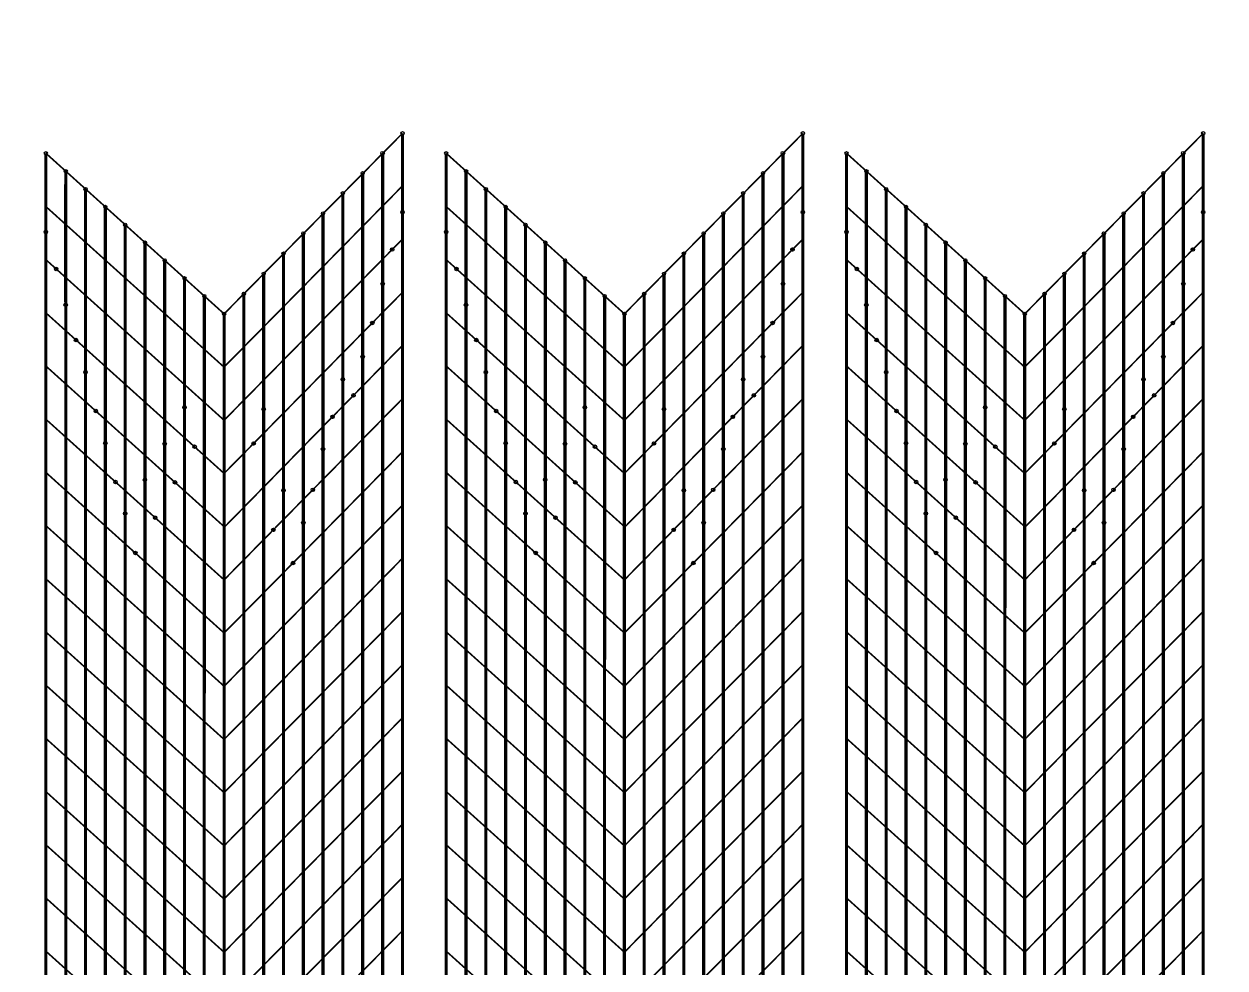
# Model space of a CAD drawing. Header units: millimetres. Extents: x -51 to 51, y -51 to 51.
# Drawn here: x 13.04 to 20.56, y 14.12 to 20.03 of the extents above; entities that cross this region are included whole.
import ezdxf

# ---------------------------------------------------------------- set-up
doc = ezdxf.new("R2010")
doc.units = ezdxf.units.MM
doc.linetypes.add('DASHED', pattern=[19.05, 12.7, -6.35])
for name, color, linetype in [('bottom_SU8', 5, 'Continuous'), ('metal', 43, 'Continuous'), ('Pt_pads', 1, 'Continuous'), ('reference', 18, 'DASHED')]:
    doc.layers.add(name, color=color, linetype=linetype)
doc.layers.add('top SU-8', color=3, linetype='Continuous', transparency=0.63)

msp = doc.modelspace()

# ---------------------------------------------------------------- linework, layer by layer
at = {"layer": 'bottom_SU8', "transparency": 33554559, "const_width": 0.01}
for points in [[(14.2911, 18.2156), (15.4094, 19.3473)], [(16.7999, 18.2156), (17.9183, 19.3473)], [(19.3087, 18.2156), (20.4271, 19.3473)], [(14.2911, 17.8823), (15.4083, 19.0167)], [(16.7999, 17.8823), (17.9171, 19.0167)], [(19.3087, 17.8823), (20.4259, 19.0167)], [(14.2911, 17.5489), (15.4094, 18.6845)], [(16.7999, 17.5489), (17.9183, 18.6845)], [(19.3087, 17.5489), (20.4271, 18.6845)], [(14.2911, 17.2156), (15.4094, 18.3511)], [(16.7999, 17.2156), (17.9183, 18.3511)], [(19.3087, 17.2156), (20.4271, 18.3511)], [(14.2911, 16.8773), (15.4094, 18.0184)], [(16.7999, 16.8773), (17.9183, 18.0184)], [(19.3087, 16.8773), (20.4271, 18.0184)], [(14.2911, 16.5489), (15.4094, 17.6845)], [(16.7999, 16.5489), (17.9183, 17.6845)], [(19.3087, 16.5489), (20.4271, 17.6845)], [(14.2911, 16.2156), (15.4094, 17.3511)], [(16.7999, 16.2156), (17.9183, 17.3511)], [(19.3087, 16.2156), (20.4271, 17.3511)], [(14.2911, 15.8823), (15.4094, 17.0178)], [(16.7999, 15.8823), (17.9183, 17.0178)], [(19.3087, 15.8823), (20.4271, 17.0178)], [(14.2911, 15.5489), (15.4094, 16.6845)], [(16.7999, 15.5489), (17.9183, 16.6845)], [(19.3087, 15.5489), (20.4271, 16.6845)], [(14.2911, 15.2156), (15.4094, 16.3511)], [(16.7999, 15.2156), (17.9183, 16.3511)], [(19.3087, 15.2156), (20.4271, 16.3511)], [(14.2911, 14.8823), (15.4094, 16.0178)], [(16.7999, 14.8823), (17.9183, 16.0178)], [(19.3087, 14.8823), (20.4271, 16.0178)], [(14.2911, 14.5489), (15.4094, 15.6845)], [(16.7999, 14.5489), (17.9183, 15.6845)], [(19.3087, 14.5489), (20.4271, 15.6845)], [(14.2911, 14.2156), (15.4094, 15.3511)], [(16.7999, 14.2156), (17.9183, 15.3511)], [(19.3087, 14.2156), (20.4271, 15.3511)], [(14.2911, 13.8823), (15.4094, 15.0178)], [(16.7999, 13.8823), (17.9183, 15.0178)], [(19.3087, 13.8823), (20.4271, 15.0178)], [(14.2911, 13.5489), (15.4094, 14.6845)], [(16.7999, 13.5489), (17.9183, 14.6845)], [(19.3087, 13.5489), (20.4271, 14.6845)], [(14.2911, 13.2156), (15.4094, 14.3511)], [(16.7999, 13.2156), (17.9183, 14.3511)], [(19.3087, 13.2156), (20.4271, 14.3511)]]:
    msp.add_lwpolyline(points, dxfattribs=at)
at = {"layer": 'bottom_SU8', "transparency": 33554544}
for points, const_width in [([(15.4094, 19.3473), (15.4094, 10.7434)], 0.02), ([(17.9183, 19.3473), (17.9183, 10.7434)], 0.02), ([(20.4271, 19.3473), (20.4271, 10.7434)], 0.02), ([(13.1737, 19.2223), (13.1737, 10.1367)], 0.02), ([(13.1737, 19.2223), (14.2911, 18.2156)], 0.01), ([(15.2844, 19.2223), (15.2844, 10.1273)], 0.02), ([(15.6826, 19.2223), (15.6826, 10.1367)], 0.02), ([(15.6826, 19.2223), (16.7999, 18.2156)], 0.01), ([(17.7932, 19.2223), (17.7932, 10.1273)], 0.02), ([(18.1914, 19.2223), (18.1914, 10.1367)], 0.02), ([(18.1914, 19.2223), (19.3087, 18.2156)], 0.01), ([(20.3021, 19.2223), (20.3021, 10.1273)], 0.02), ([(13.1737, 18.8883), (14.2911, 17.8816)], 0.01), ([(13.5468, 16.1266), (13.5468, 18.8861)], 0.02), ([(15.6826, 18.8883), (16.7999, 17.8816)], 0.01), ([(16.0557, 16.1266), (16.0557, 18.8861)], 0.02), ([(18.1914, 18.8883), (19.3087, 17.8816)], 0.01), ([(18.5645, 16.1266), (18.5645, 18.8861)], 0.02), ([(13.1737, 18.5556), (14.2911, 17.5489)], 0.01), ([(15.6826, 18.5556), (16.7999, 17.5489)], 0.01), ([(18.1914, 18.5556), (19.3087, 17.5489)], 0.01), ([(13.1737, 18.2223), (14.2911, 17.2156)], 0.01), ([(14.2911, 18.2156), (14.2911, 11.0436)], 0.02), ([(15.6826, 18.2223), (16.7999, 17.2156)], 0.01), ([(16.7999, 18.2156), (16.7999, 11.0436)], 0.02), ([(18.1914, 18.2223), (19.3087, 17.2156)], 0.01), ([(19.3087, 18.2156), (19.3087, 11.0436)], 0.02), ([(13.1737, 17.8889), (14.2911, 16.8823)], 0.01), ([(15.6826, 17.8889), (16.7999, 16.8823)], 0.01), ([(18.1914, 17.8889), (19.3087, 16.8823)], 0.01), ([(13.1737, 17.5556), (14.2911, 16.5489)], 0.01), ([(15.6826, 17.5556), (16.7999, 16.5489)], 0.01), ([(18.1914, 17.5556), (19.3087, 16.5489)], 0.01), ([(13.1737, 17.2223), (14.2911, 16.2156)], 0.01), ([(15.6826, 17.2223), (16.7999, 16.2156)], 0.01), ([(18.1914, 17.2223), (19.3087, 16.2156)], 0.01), ([(13.1737, 16.8889), (14.2911, 15.8823)], 0.01), ([(15.6826, 16.8889), (16.7999, 15.8823)], 0.01), ([(18.1914, 16.8889), (19.3087, 15.8823)], 0.01), ([(13.1737, 16.5556), (14.2911, 15.5489)], 0.01), ([(15.6826, 16.5556), (16.7999, 15.5489)], 0.01), ([(18.1914, 16.5556), (19.3087, 15.5489)], 0.01), ([(13.1737, 16.2223), (14.2911, 15.2156)], 0.01), ([(15.6826, 16.2223), (16.7999, 15.2156)], 0.01), ([(18.1914, 16.2223), (19.3087, 15.2156)], 0.01), ([(13.1737, 15.8889), (14.2911, 14.8823)], 0.01), ([(15.6826, 15.8889), (16.7999, 14.8823)], 0.01), ([(18.1914, 15.8889), (19.3087, 14.8823)], 0.01), ([(13.1737, 15.5556), (14.2911, 14.5489)], 0.01), ([(15.6826, 15.5556), (16.7999, 14.5489)], 0.01), ([(18.1914, 15.5556), (19.3087, 14.5489)], 0.01), ([(13.1737, 15.2223), (14.2911, 14.2156)], 0.01), ([(15.6826, 15.2223), (16.7999, 14.2156)], 0.01), ([(18.1914, 15.2223), (19.3087, 14.2156)], 0.01), ([(13.1737, 14.8889), (14.2911, 13.8823)], 0.01), ([(15.6826, 14.8889), (16.7999, 13.8823)], 0.01), ([(18.1914, 14.8889), (19.3087, 13.8823)], 0.01), ([(13.1737, 14.5556), (14.2911, 13.5489)], 0.01), ([(15.6826, 14.5556), (16.7999, 13.5489)], 0.01), ([(18.1914, 14.5556), (19.3087, 13.5489)], 0.01), ([(13.1737, 14.2223), (14.2911, 13.2156)], 0.01), ([(15.6826, 14.2223), (16.7999, 13.2156)], 0.01), ([(18.1914, 14.2223), (19.3087, 13.2156)], 0.01)]:
    msp.add_lwpolyline(points, dxfattribs=dict(at, const_width=const_width))
at = {"layer": 'bottom_SU8', "transparency": 33554559}
for points in [[(13.2988, 19.1096, 0.02, 0.02, 0), (13.2988, 9.6007, 0.02, 0.02, 0)], [(15.8076, 19.1096, 0.02, 0.02, 0), (15.8076, 9.6007, 0.02, 0.02, 0)], [(18.3164, 19.1096, 0.02, 0.02, 0), (18.3164, 9.6007, 0.02, 0.02, 0)], [(15.1594, 19.0973, 0.02, 0.02, 0), (15.1594, 9.5054, 0.02, 0.02, 0)], [(17.6682, 19.0973, 0.02, 0.02, 0), (17.6682, 9.5054, 0.02, 0.02, 0)], [(20.177, 19.0973, 0.02, 0.02, 0), (20.177, 9.5054, 0.02, 0.02, 0)], [(13.4228, 18.9979, 0.02, 0.02, 0), (13.4228, 9.0618, 0.02, 0.02, 0)], [(15.0354, 18.9713, 0.02, 0.02, 0), (15.0354, 8.8884, 0.02, 0.02, 0)], [(15.9316, 18.9979, 0.02, 0.02, 0), (15.9316, 9.0618, 0.02, 0.02, 0)], [(17.5442, 18.9713, 0.02, 0.02, 0), (17.5442, 8.8884, 0.02, 0.02, 0)], [(18.4404, 18.9979, 0.02, 0.02, 0), (18.4404, 9.0618, 0.02, 0.02, 0)], [(20.053, 18.9713, 0.02, 0.02, 0), (20.053, 8.8884, 0.02, 0.02, 0)], [(14.9113, 18.8454, 0.02, 0.02, 0), (14.9113, 8.2714, 0.02, 0.02, 0)], [(17.4201, 18.8454, 0.02, 0.02, 0), (17.4201, 8.2714, 0.02, 0.02, 0)], [(19.929, 18.8454, 0.02, 0.02, 0), (19.929, 8.2714, 0.02, 0.02, 0)], [(13.6709, 18.7744, 0.02, 0.02, 0), (13.6709, 7.9841, 0.02, 0.02, 0)], [(16.1797, 18.7744, 0.02, 0.02, 0), (16.1797, 7.9841, 0.02, 0.02, 0)], [(18.6885, 18.7744, 0.02, 0.02, 0), (18.6885, 7.9841, 0.02, 0.02, 0)], [(13.795, 18.6626, 0.02, 0.02, 0), (13.7948, 7.4457, 0.02, 0.02, 0)], [(14.7873, 18.7194, 0.02, 0.02, 0), (14.7873, 7.6577, 0.02, 0.02, 0)], [(16.3038, 18.6626, 0.02, 0.02, 0), (16.3036, 7.4457, 0.02, 0.02, 0)], [(17.2961, 18.7194, 0.02, 0.02, 0), (17.2961, 7.6577, 0.02, 0.02, 0)], [(18.8126, 18.6626, 0.02, 0.02, 0), (18.8125, 7.4457, 0.02, 0.02, 0)], [(19.8049, 18.7194, 0.02, 0.02, 0), (19.8049, 7.6577, 0.02, 0.02, 0)], [(14.6632, 18.5935, 0.02, 0.02, 0), (14.6632, 7.0373, 0.02, 0.02, 0)], [(17.172, 18.5935, 0.02, 0.02, 0), (17.172, 7.0373, 0.02, 0.02, 0)], [(19.6809, 18.5935, 0.02, 0.02, 0), (19.6809, 7.0373, 0.02, 0.02, 0)], [(13.919, 18.5509, 0.02, 0.02, 0), (13.919, 6.9064, 0.02, 0.02, 0)], [(16.4278, 18.5509, 0.02, 0.02, 0), (16.4278, 6.9064, 0.02, 0.02, 0)], [(18.9366, 18.5509, 0.02, 0.02, 0), (18.9366, 6.9064, 0.02, 0.02, 0)], [(14.043, 18.4391, 0.02, 0.02, 0), (14.043, 6.3676, 0.02, 0.02, 0)], [(14.5392, 18.4675, 0.02, 0.02, 0), (14.5391, 6.4201, 0.02, 0.02, 0)], [(16.5518, 18.4391, 0.02, 0.02, 0), (16.5518, 6.3676, 0.02, 0.02, 0)], [(17.048, 18.4675, 0.02, 0.02, 0), (17.048, 6.4201, 0.02, 0.02, 0)], [(19.0607, 18.4391, 0.02, 0.02, 0), (19.0607, 6.3676, 0.02, 0.02, 0)], [(19.5568, 18.4675, 0.02, 0.02, 0), (19.5568, 6.4201, 0.02, 0.02, 0)], [(14.1671, 18.3274, 0.02, 0.02, 0), (14.1648, 6.7579, 0.02, 0.02, 0)], [(14.4151, 18.3416, 0.02, 0.02, 0), (14.4151, 6.8807, 0.02, 0.02, 0)], [(16.6759, 18.3274, 0.02, 0.02, 0), (16.6737, 6.7579, 0.02, 0.02, 0)], [(16.924, 18.3416, 0.02, 0.02, 0), (16.924, 6.8807, 0.02, 0.02, 0)], [(19.1847, 18.3274, 0.02, 0.02, 0), (19.1825, 6.7579, 0.02, 0.02, 0)], [(19.4328, 18.3416, 0.02, 0.02, 0), (19.4328, 6.8807, 0.02, 0.02, 0)], [(13.5468, 16.1266, 0.02, 0.02, 0), (13.5468, 8.523, 0.04, 0.04, 0)], [(16.0557, 16.1266, 0.02, 0.02, 0), (16.0557, 8.523, 0.04, 0.04, 0)], [(18.5645, 16.1266, 0.02, 0.02, 0), (18.5645, 8.523, 0.04, 0.04, 0)]]:
    msp.add_lwpolyline(points, format="xyseb", dxfattribs=at)
at = {"layer": 'bottom_SU8', "transparency": 33554544}
for centre, radius in [((15.4094, 19.3473), 0.01), ((17.9183, 19.3473), 0.01), ((20.4271, 19.3473), 0.01), ((13.1737, 19.2223), 0.01), ((15.2844, 19.2223), 0.0115), ((15.6826, 19.2223), 0.01), ((17.7932, 19.2223), 0.0115), ((18.1914, 19.2223), 0.01), ((20.3021, 19.2223), 0.0115), ((13.2988, 19.1096), 0.01), ((15.8076, 19.1096), 0.01), ((18.3164, 19.1096), 0.01), ((13.4228, 18.9979), 0.01), ((15.9316, 18.9979), 0.01), ((18.4404, 18.9979), 0.01), ((13.5468, 18.8861), 0.01), ((16.0557, 18.8861), 0.01), ((18.5645, 18.8861), 0.01), ((15.4095, 18.853), 0.011), ((17.9183, 18.853), 0.011), ((20.4271, 18.853), 0.011), ((13.6709, 18.7744), 0.01), ((16.1797, 18.7744), 0.01), ((18.6885, 18.7744), 0.01), ((13.1737, 18.7289), 0.011), ((13.795, 18.6626), 0.01), ((15.6826, 18.7289), 0.011), ((16.3038, 18.6626), 0.01), ((18.1914, 18.7289), 0.011), ((18.8126, 18.6626), 0.01), ((15.3446, 18.6186), 0.011), ((17.8534, 18.6186), 0.011), ((20.3622, 18.6186), 0.011), ((13.919, 18.5509), 0.01), ((16.4278, 18.5509), 0.01), ((18.9366, 18.5509), 0.01), ((13.2387, 18.4972), 0.011), ((14.043, 18.4391), 0.01), ((15.7475, 18.4972), 0.011), ((16.5518, 18.4391), 0.01), ((18.2563, 18.4972), 0.011), ((19.0607, 18.4391), 0.01), ((15.2845, 18.4037), 0.011), ((17.7933, 18.4037), 0.011), ((20.3021, 18.4037), 0.011), ((14.1671, 18.3274), 0.01), ((16.6759, 18.3274), 0.01), ((19.1847, 18.3274), 0.01), ((13.2987, 18.2727), 0.011), ((15.8075, 18.2727), 0.011), ((18.3163, 18.2727), 0.011), ((15.2196, 18.1584), 0.011), ((17.7284, 18.1584), 0.011), ((20.2372, 18.1584), 0.011), ((13.3631, 18.0515), 0.011), ((15.8719, 18.0515), 0.011), ((18.3808, 18.0515), 0.011), ((15.1594, 17.9455), 0.011), ((17.6682, 17.9455), 0.011), ((20.177, 17.9455), 0.011), ((13.4228, 17.8502), 0.011), ((15.9316, 17.8502), 0.011), ((18.4404, 17.8502), 0.011), ((15.0353, 17.8049), 0.011), ((17.5441, 17.8049), 0.011), ((20.0529, 17.8049), 0.011), ((15.1023, 17.705), 0.011), ((17.6111, 17.705), 0.011), ((20.1199, 17.705), 0.011), ((13.4874, 17.6064), 0.011), ((14.0429, 17.6296), 0.011), ((14.5391, 17.6183), 0.011), ((15.9962, 17.6064), 0.011), ((16.5517, 17.6296), 0.011), ((17.048, 17.6183), 0.011), ((18.505, 17.6064), 0.011), ((19.0605, 17.6296), 0.011), ((19.5568, 17.6183), 0.011), ((14.9704, 17.5705), 0.011), ((17.4792, 17.5705), 0.011), ((19.988, 17.5705), 0.011), ((13.5468, 17.4055), 0.011), ((13.9189, 17.4008), 0.011), ((14.1066, 17.3829), 0.011), ((14.4762, 17.4035), 0.011), ((16.0557, 17.4055), 0.011), ((16.4277, 17.4008), 0.011), ((16.6154, 17.3829), 0.011), ((16.985, 17.4035), 0.011), ((18.5645, 17.4055), 0.011), ((18.9365, 17.4008), 0.011), ((19.1242, 17.3829), 0.011), ((19.4938, 17.4035), 0.011), ((14.9112, 17.3672), 0.011), ((17.4201, 17.3672), 0.011), ((19.9289, 17.3672), 0.011), ((13.6109, 17.1618), 0.011), ((13.7948, 17.1762), 0.011), ((13.9833, 17.1595), 0.011), ((16.1197, 17.1618), 0.011), ((16.3036, 17.1762), 0.011), ((16.4922, 17.1595), 0.011), ((18.6285, 17.1618), 0.011), ((18.8124, 17.1762), 0.011), ((19.001, 17.1595), 0.011), ((14.6633, 17.1093), 0.011), ((14.8469, 17.1132), 0.011), ((17.1721, 17.1093), 0.011), ((17.3557, 17.1132), 0.011), ((19.6809, 17.1093), 0.011), ((19.8645, 17.1132), 0.011), ((13.6709, 16.9647), 0.011), ((13.8593, 16.938), 0.011), ((16.1797, 16.9647), 0.011), ((16.3681, 16.938), 0.011), ((18.6885, 16.9647), 0.011), ((18.8769, 16.938), 0.011), ((14.5997, 16.8622), 0.011), ((14.7872, 16.9055), 0.011), ((17.1085, 16.8622), 0.011), ((17.296, 16.9055), 0.011), ((19.6173, 16.8622), 0.011), ((19.8048, 16.9055), 0.011), ((13.735, 16.7172), 0.011), ((16.2438, 16.7172), 0.011), ((18.7527, 16.7172), 0.011), ((14.7226, 16.6539), 0.011), ((17.2314, 16.6539), 0.011), ((19.7402, 16.6539), 0.011)]:
    msp.add_circle(centre, radius, dxfattribs=at)
at = {"layer": 'bottom_SU8', "transparency": 33554559}
for centre in [(15.1594, 19.0973), (17.6682, 19.0973), (20.177, 19.0973), (15.0354, 18.9713), (17.5442, 18.9713), (20.053, 18.9713), (14.9113, 18.8454), (17.4201, 18.8454), (19.929, 18.8454), (14.7873, 18.7194), (17.2961, 18.7194), (19.8049, 18.7194), (14.6632, 18.5935), (17.172, 18.5935), (19.6809, 18.5935), (14.5392, 18.4675), (17.048, 18.4675), (19.5568, 18.4675), (14.4151, 18.3416), (16.924, 18.3416), (19.4328, 18.3416), (14.2911, 18.2156), (16.7999, 18.2156), (19.3087, 18.2156)]:
    msp.add_circle(centre, 0.01, dxfattribs=at)
at = {"layer": 'metal', "transparency": 33554544, "const_width": 0.004}
for points in [[(15.4143, 10.7482), (15.4143, 18.853)], [(17.9231, 10.7482), (17.9231, 18.853)], [(20.4319, 10.7482), (20.4319, 18.853)], [(13.1699, 10.1367), (13.1692, 18.7289)], [(15.4048, 18.6797), (15.3446, 18.6186)], [(15.4048, 10.7488), (15.4048, 18.6815)], [(15.6788, 10.1367), (15.678, 18.7289)], [(17.9136, 18.6797), (17.8534, 18.6186)], [(17.9136, 10.7488), (17.9136, 18.6815)], [(18.1876, 10.1367), (18.1868, 18.7289)], [(20.4224, 18.6797), (20.3622, 18.6186)], [(20.4224, 10.7488), (20.4224, 18.6815)], [(13.1775, 18.5523), (13.2387, 18.4972)], [(13.1786, 10.1415), (13.1786, 18.5513)], [(15.6863, 18.5523), (15.7475, 18.4972)], [(15.6874, 10.1415), (15.6874, 18.5513)], [(18.1951, 18.5523), (18.2563, 18.4972)], [(18.1962, 10.1415), (18.1962, 18.5513)], [(15.2895, 10.8194), (15.2895, 18.4037)], [(17.7983, 10.8194), (17.7983, 18.4037)], [(20.3071, 10.8194), (20.3071, 18.4037)], [(15.2798, 18.2195), (15.2196, 18.1584)], [(15.2796, 10.8197), (15.2798, 18.2215)], [(17.7886, 18.2195), (17.7284, 18.1584)], [(17.7884, 10.8197), (17.7886, 18.2215)], [(20.2974, 18.2195), (20.2372, 18.1584)], [(20.2972, 10.8197), (20.2974, 18.2215)], [(13.3034, 10.2776), (13.3034, 18.1085)], [(13.3034, 18.105), (13.3631, 18.0515)], [(15.8123, 10.2776), (15.8123, 18.1085)], [(15.8123, 18.105), (15.8719, 18.0515)], [(18.3211, 10.2776), (18.3211, 18.1085)], [(18.3211, 18.105), (18.3808, 18.0515)], [(15.1645, 10.865), (15.1645, 17.9455)], [(17.6733, 10.865), (17.6733, 17.9455)], [(20.1821, 10.865), (20.1821, 17.9455)], [(13.4178, 17.8502), (13.4182, 10.4051)], [(15.9266, 17.8502), (15.927, 10.4051)], [(18.4354, 17.8502), (18.4358, 10.4051)], [(15.0401, 10.918), (15.0401, 17.8049)], [(15.155, 10.8655), (15.155, 17.7607)], [(17.5489, 10.918), (17.5489, 17.8049)], [(17.6638, 10.8655), (17.6638, 17.7607)], [(20.0577, 10.918), (20.0577, 17.8049)], [(20.1726, 10.8655), (20.1726, 17.7607)], [(15.155, 17.7588), (15.1023, 17.705)], [(17.6638, 17.7588), (17.6111, 17.705)], [(20.1726, 17.7588), (20.1199, 17.705)], [(13.4268, 17.661), (13.4874, 17.6064)], [(13.428, 10.4051), (13.428, 17.6599)], [(14.0387, 11.0612), (14.0387, 17.6296)], [(14.5393, 11.1306), (14.5393, 17.6183)], [(15.0324, 17.6338), (14.9704, 17.5705)], [(15.0307, 10.9206), (15.0315, 17.6328)], [(15.9356, 17.661), (15.9962, 17.6064)], [(15.9368, 10.4051), (15.9368, 17.6599)], [(16.5475, 11.0612), (16.5475, 17.6296)], [(17.0481, 11.1306), (17.0481, 17.6183)], [(17.5413, 17.6338), (17.4792, 17.5705)], [(17.5395, 10.9206), (17.5404, 17.6328)], [(18.4444, 17.661), (18.505, 17.6064)], [(18.4456, 10.4051), (18.4456, 17.6599)], [(19.0563, 11.0612), (19.0563, 17.6296)], [(19.557, 11.1306), (19.557, 17.6183)], [(20.0501, 17.6338), (19.988, 17.5705)], [(20.0483, 10.9206), (20.0492, 17.6328)], [(13.5427, 10.5353), (13.5427, 17.4055)], [(13.9144, 10.9305), (13.9144, 17.4019)], [(14.0463, 17.4382), (14.1066, 17.3829)], [(14.0475, 11.0612), (14.0474, 17.4372)], [(14.4132, 17.3396), (14.4762, 17.4035)], [(16.0515, 10.5353), (16.0515, 17.4055)], [(16.4232, 10.9305), (16.4232, 17.4019)], [(16.5552, 17.4382), (16.6154, 17.3829)], [(16.5563, 11.0612), (16.5562, 17.4372)], [(16.922, 17.3396), (16.985, 17.4035)], [(18.5603, 10.5353), (18.5603, 17.4055)], [(18.9321, 10.9305), (18.9321, 17.4019)], [(19.064, 17.4382), (19.1242, 17.3829)], [(19.0652, 11.0612), (19.065, 17.4372)], [(19.4308, 17.3396), (19.4938, 17.4035)], [(14.4151, 11.1845), (14.4151, 17.3416)], [(14.916, 10.9703), (14.9165, 17.3672)], [(16.924, 11.1845), (16.924, 17.3416)], [(17.4248, 10.9703), (17.4253, 17.3672)], [(19.4328, 11.1845), (19.4328, 17.3416)], [(19.9336, 10.9703), (19.9341, 17.3672)], [(13.5508, 10.5353), (13.5508, 17.2176)], [(13.5508, 17.2159), (13.6109, 17.1618)], [(13.7898, 10.7991), (13.7898, 17.1762)], [(13.9237, 10.9305), (13.9237, 17.2152)], [(13.9237, 17.2133), (13.9833, 17.1595)], [(14.9065, 17.1736), (14.8469, 17.1132)], [(14.9065, 10.9715), (14.9065, 17.1754)], [(16.0596, 10.5353), (16.0596, 17.2176)], [(16.0596, 17.2159), (16.1197, 17.1618)], [(16.2987, 10.7991), (16.2987, 17.1762)], [(16.4325, 10.9305), (16.4325, 17.2152)], [(16.4325, 17.2133), (16.4922, 17.1595)], [(17.4153, 17.1736), (17.3557, 17.1132)], [(17.4153, 10.9715), (17.4153, 17.1754)], [(18.5685, 10.5353), (18.5685, 17.2176)], [(18.5685, 17.2159), (18.6285, 17.1618)], [(18.8075, 10.7991), (18.8075, 17.1762)], [(18.9413, 10.9305), (18.9413, 17.2152)], [(18.9413, 17.2133), (19.001, 17.1595)], [(19.9242, 17.1736), (19.8645, 17.1132)], [(19.9242, 10.9715), (19.9242, 17.1754)], [(14.6678, 11.0936), (14.6673, 17.1093)], [(17.1767, 11.0936), (17.1761, 17.1093)], [(19.6855, 11.0936), (19.6849, 17.1093)], [(13.6663, 10.6687), (13.6663, 16.9647)], [(13.7997, 10.8007), (13.7997, 16.9939)], [(13.7997, 16.9917), (13.8593, 16.938)], [(16.1752, 10.6687), (16.1752, 16.9647)], [(16.3085, 10.8007), (16.3085, 16.9939)], [(16.3085, 16.9917), (16.3681, 16.938)], [(18.684, 10.6687), (18.684, 16.9647)], [(18.8173, 10.8007), (18.8173, 16.9939)], [(18.8173, 16.9917), (18.8769, 16.938)], [(14.6596, 16.9236), (14.5997, 16.8622)], [(14.6582, 11.0936), (14.6587, 16.9227)], [(14.7923, 11.0247), (14.7923, 16.9055)], [(17.1684, 16.9236), (17.1085, 16.8622)], [(17.167, 11.0936), (17.1675, 16.9227)], [(17.3012, 11.0247), (17.3012, 16.9055)], [(19.6772, 16.9236), (19.6173, 16.8622)], [(19.6759, 11.0936), (19.6764, 16.9227)], [(19.81, 11.0247), (19.81, 16.9055)], [(13.6743, 10.6682), (13.6751, 16.7744)], [(13.6751, 16.7718), (13.735, 16.7172)], [(14.7819, 16.7143), (14.7226, 16.6539)], [(14.7819, 11.025), (14.7819, 16.7163)], [(16.1831, 10.6682), (16.1839, 16.7744)], [(16.1839, 16.7718), (16.2438, 16.7172)], [(17.2907, 16.7143), (17.2314, 16.6539)], [(17.2907, 11.025), (17.2907, 16.7163)], [(18.6919, 10.6682), (18.6927, 16.7744)], [(18.6927, 16.7718), (18.7527, 16.7172)], [(19.7995, 16.7143), (19.7402, 16.6539)], [(19.7995, 11.025), (19.7995, 16.7163)]]:
    msp.add_lwpolyline(points, dxfattribs=at)
at = {"layer": 'metal', "transparency": 33554554, "const_width": 0.004}
for points in [[(13.2946, 10.2776), (13.2939, 18.2727)], [(15.8034, 10.2776), (15.8027, 18.2727)], [(18.3122, 10.2776), (18.3115, 18.2727)]]:
    msp.add_lwpolyline(points, dxfattribs=at)
at = {"layer": 'metal', "transparency": 33554544}
for centre in [(15.4095, 18.853), (17.9183, 18.853), (20.4271, 18.853), (13.1737, 18.7289), (15.6826, 18.7289), (18.1914, 18.7289), (15.3446, 18.6186), (17.8534, 18.6186), (20.3622, 18.6186), (13.2387, 18.4972), (15.7475, 18.4972), (18.2563, 18.4972), (15.2845, 18.4037), (17.7933, 18.4037), (20.3021, 18.4037), (13.2987, 18.2727), (15.8075, 18.2727), (18.3163, 18.2727), (15.2196, 18.1584), (17.7284, 18.1584), (20.2372, 18.1584), (13.3631, 18.0515), (15.8719, 18.0515), (18.3808, 18.0515), (15.1594, 17.9455), (17.6682, 17.9455), (20.177, 17.9455), (13.4228, 17.8502), (15.9316, 17.8502), (18.4404, 17.8502), (15.0353, 17.8049), (17.5441, 17.8049), (20.0529, 17.8049), (15.1023, 17.705), (17.6111, 17.705), (20.1199, 17.705), (13.4874, 17.6064), (14.0429, 17.6296), (14.5391, 17.6183), (15.9962, 17.6064), (16.5517, 17.6296), (17.048, 17.6183), (18.505, 17.6064), (19.0605, 17.6296), (19.5568, 17.6183), (14.9704, 17.5705), (17.4792, 17.5705), (19.988, 17.5705), (13.5468, 17.4055), (13.9189, 17.4008), (14.1066, 17.3829), (14.4762, 17.4035), (16.0557, 17.4055), (16.4277, 17.4008), (16.6154, 17.3829), (16.985, 17.4035), (18.5645, 17.4055), (18.9365, 17.4008), (19.1242, 17.3829), (19.4938, 17.4035), (14.9112, 17.3672), (17.4201, 17.3672), (19.9289, 17.3672), (13.6109, 17.1618), (13.7948, 17.1762), (13.9833, 17.1595), (16.1197, 17.1618), (16.3036, 17.1762), (16.4922, 17.1595), (18.6285, 17.1618), (18.8124, 17.1762), (19.001, 17.1595), (14.6633, 17.1093), (14.8469, 17.1132), (17.1721, 17.1093), (17.3557, 17.1132), (19.6809, 17.1093), (19.8645, 17.1132), (13.6709, 16.9647), (13.8593, 16.938), (16.1797, 16.9647), (16.3681, 16.938), (18.6885, 16.9647), (18.8769, 16.938), (14.5997, 16.8622), (14.7872, 16.9055), (17.1085, 16.8622), (17.296, 16.9055), (19.6173, 16.8622), (19.8048, 16.9055), (13.735, 16.7172), (16.2438, 16.7172), (18.7527, 16.7172), (14.7226, 16.6539), (17.2314, 16.6539), (19.7402, 16.6539)]:
    msp.add_circle(centre, 0.01, dxfattribs=at)
at = {"layer": 'Pt_pads', "transparency": 33554544}
for centre in [(15.4095, 18.853), (17.9183, 18.853), (20.4271, 18.853), (13.1737, 18.7289), (15.6826, 18.7289), (18.1914, 18.7289), (15.3446, 18.6186), (17.8534, 18.6186), (20.3622, 18.6186), (13.2387, 18.4972), (15.7475, 18.4972), (18.2563, 18.4972), (15.2845, 18.4037), (17.7933, 18.4037), (20.3021, 18.4037), (13.2987, 18.2727), (15.8075, 18.2727), (18.3163, 18.2727), (15.2196, 18.1584), (17.7284, 18.1584), (20.2372, 18.1584), (13.3631, 18.0515), (15.8719, 18.0515), (18.3808, 18.0515), (15.1594, 17.9455), (17.6682, 17.9455), (20.177, 17.9455), (13.4228, 17.8502), (15.9316, 17.8502), (18.4404, 17.8502), (15.0353, 17.8049), (17.5441, 17.8049), (20.0529, 17.8049), (15.1023, 17.705), (17.6111, 17.705), (20.1199, 17.705), (13.4874, 17.6064), (14.0429, 17.6296), (14.5391, 17.6183), (15.9962, 17.6064), (16.5517, 17.6296), (17.048, 17.6183), (18.505, 17.6064), (19.0605, 17.6296), (19.5568, 17.6183), (14.9704, 17.5705), (17.4792, 17.5705), (19.988, 17.5705), (13.5468, 17.4055), (13.9189, 17.4008), (14.1066, 17.3829), (14.4762, 17.4035), (16.0557, 17.4055), (16.4277, 17.4008), (16.6154, 17.3829), (16.985, 17.4035), (18.5645, 17.4055), (18.9365, 17.4008), (19.1242, 17.3829), (19.4938, 17.4035), (14.9112, 17.3672), (17.4201, 17.3672), (19.9289, 17.3672), (13.6109, 17.1618), (13.7948, 17.1762), (13.9833, 17.1595), (16.1197, 17.1618), (16.3036, 17.1762), (16.4922, 17.1595), (18.6285, 17.1618), (18.8124, 17.1762), (19.001, 17.1595), (14.6633, 17.1093), (14.8469, 17.1132), (17.1721, 17.1093), (17.3557, 17.1132), (19.6809, 17.1093), (19.8645, 17.1132), (13.6709, 16.9647), (13.8593, 16.938), (16.1797, 16.9647), (16.3681, 16.938), (18.6885, 16.9647), (18.8769, 16.938), (14.5997, 16.8622), (14.7872, 16.9055), (17.1085, 16.8622), (17.296, 16.9055), (19.6173, 16.8622), (19.8048, 16.9055), (13.735, 16.7172), (16.2438, 16.7172), (18.7527, 16.7172), (14.7226, 16.6539), (17.2314, 16.6539), (19.7402, 16.6539)]:
    msp.add_circle(centre, 0.01, dxfattribs=at)
at = {"layer": 'reference'}
msp.add_circle((0, 0), 38.1, dxfattribs=at)
at = {"layer": 'top SU-8', "transparency": 33554559, "const_width": 0.01}
for points in [[(14.2911, 18.2156), (15.4094, 19.3473)], [(16.7999, 18.2156), (17.9183, 19.3473)], [(19.3087, 18.2156), (20.4271, 19.3473)], [(14.2911, 17.8823), (15.4083, 19.0167)], [(16.7999, 17.8823), (17.9171, 19.0167)], [(19.3087, 17.8823), (20.4259, 19.0167)], [(14.2911, 17.5489), (15.3349, 18.6088)], [(16.7999, 17.5489), (17.8437, 18.6088)], [(19.3087, 17.5489), (20.3525, 18.6088)], [(14.4862, 17.4137), (15.2095, 18.1481)], [(16.995, 17.4137), (17.7183, 18.1481)], [(19.5038, 17.4137), (20.2271, 18.1481)], [(14.8564, 17.1229), (15.4094, 17.6845)], [(17.3652, 17.1229), (17.9183, 17.6845)], [(19.874, 17.1229), (20.4271, 17.6845)], [(14.2911, 16.8773), (14.9605, 17.5603)], [(16.7999, 16.8773), (17.4693, 17.5603)], [(19.3087, 16.8773), (19.9781, 17.5603)], [(14.7318, 16.6631), (15.4094, 17.3511)], [(17.2406, 16.6631), (17.9183, 17.3511)], [(19.7495, 16.6631), (20.4271, 17.3511)], [(14.2911, 15.8823), (15.4094, 17.0178)], [(16.7999, 15.8823), (17.9183, 17.0178)], [(19.3087, 15.8823), (20.4271, 17.0178)], [(14.2911, 15.5489), (15.4094, 16.6845)], [(16.7999, 15.5489), (17.9183, 16.6845)], [(19.3087, 15.5489), (20.4271, 16.6845)], [(14.2911, 15.2156), (15.4094, 16.3511)], [(16.7999, 15.2156), (17.9183, 16.3511)], [(19.3087, 15.2156), (20.4271, 16.3511)], [(14.2911, 14.8823), (15.4094, 16.0178)], [(16.7999, 14.8823), (17.9183, 16.0178)], [(19.3087, 14.8823), (20.4271, 16.0178)], [(14.2911, 14.5489), (15.4094, 15.6845)], [(16.7999, 14.5489), (17.9183, 15.6845)], [(19.3087, 14.5489), (20.4271, 15.6845)], [(14.2911, 14.2156), (15.4094, 15.3511)], [(16.7999, 14.2156), (17.9183, 15.3511)], [(19.3087, 14.2156), (20.4271, 15.3511)], [(14.2911, 13.8823), (15.4094, 15.0178)], [(16.7999, 13.8823), (17.9183, 15.0178)], [(19.3087, 13.8823), (20.4271, 15.0178)], [(14.2911, 13.5489), (15.4094, 14.6845)], [(16.7999, 13.5489), (17.9183, 14.6845)], [(19.3087, 13.5489), (20.4271, 14.6845)], [(14.2911, 13.2156), (15.4094, 14.3511)], [(16.7999, 13.2156), (17.9183, 14.3511)], [(19.3087, 13.2156), (20.4271, 14.3511)]]:
    msp.add_lwpolyline(points, dxfattribs=at)
at = {"layer": 'top SU-8', "transparency": 33554544}
for points, const_width in [([(15.4095, 18.8677), (15.4094, 19.3473)], 0.02), ([(17.9183, 18.8677), (17.9183, 19.3473)], 0.02), ([(20.4271, 18.8677), (20.4271, 19.3473)], 0.02), ([(13.1737, 18.7475), (13.1737, 19.2223)], 0.02), ([(13.1737, 19.2223), (14.2911, 18.2156)], 0.01), ([(15.2844, 18.4194), (15.2844, 19.2223)], 0.02), ([(15.6826, 18.7475), (15.6826, 19.2223)], 0.02), ([(15.6826, 19.2223), (16.7999, 18.2156)], 0.01), ([(17.7932, 18.4194), (17.7932, 19.2223)], 0.02), ([(18.1914, 18.7475), (18.1914, 19.2223)], 0.02), ([(18.1914, 19.2223), (19.3087, 18.2156)], 0.01), ([(20.302, 18.4194), (20.3021, 19.2223)], 0.02), ([(13.2987, 18.2896), (13.2988, 19.1096)], 0.02), ([(15.8075, 18.2896), (15.8076, 19.1096)], 0.02), ([(18.3163, 18.2896), (18.3164, 19.1096)], 0.02), ([(15.1594, 17.9599), (15.1594, 19.0973)], 0.02), ([(17.6682, 17.9599), (17.6682, 19.0973)], 0.02), ([(20.177, 17.9599), (20.177, 19.0973)], 0.02), ([(13.4228, 17.8674), (13.4228, 18.9979)], 0.02), ([(15.0354, 17.8216), (15.0354, 18.9713)], 0.02), ([(15.9316, 17.8674), (15.9316, 18.9979)], 0.02), ([(17.5442, 17.8216), (17.5442, 18.9713)], 0.02), ([(18.4404, 17.8674), (18.4404, 18.9979)], 0.02), ([(20.053, 17.8216), (20.053, 18.9713)], 0.02), ([(13.1737, 18.8883), (14.2911, 17.8816)], 0.01), ([(13.5468, 17.421), (13.5468, 18.8861)], 0.02), ([(15.6826, 18.8883), (16.7999, 17.8816)], 0.01), ([(16.0557, 17.421), (16.0557, 18.8861)], 0.02), ([(18.1914, 18.8883), (19.3087, 17.8816)], 0.01), ([(18.5645, 17.421), (18.5645, 18.8861)], 0.02), ([(14.9112, 17.3843), (14.9113, 18.8454)], 0.02), ([(15.4092, 18.837), (15.4094, 10.7434)], 0.02), ([(17.4201, 17.3843), (17.4201, 18.8454)], 0.02), ([(17.918, 18.837), (17.9183, 10.7434)], 0.02), ([(19.9289, 17.3843), (19.929, 18.8454)], 0.02), ([(20.4269, 18.837), (20.4271, 10.7434)], 0.02), ([(13.6709, 16.98), (13.6709, 18.7744)], 0.02), ([(16.1797, 16.98), (16.1797, 18.7744)], 0.02), ([(18.6885, 16.98), (18.6885, 18.7744)], 0.02), ([(13.1737, 18.7158), (13.1737, 10.1367)], 0.02), ([(13.7948, 17.1889), (13.795, 18.6626)], 0.02), ([(14.7872, 16.9203), (14.7873, 18.7194)], 0.02), ([(15.356, 18.6302), (15.4094, 18.6845)], 0.01), ([(15.6826, 18.7158), (15.6826, 10.1367)], 0.02), ([(16.3036, 17.1889), (16.3038, 18.6626)], 0.02), ([(17.296, 16.9203), (17.2961, 18.7194)], 0.02), ([(17.8648, 18.6302), (17.9183, 18.6845)], 0.01), ([(18.1914, 18.7158), (18.1914, 10.1367)], 0.02), ([(18.8124, 17.1889), (18.8126, 18.6626)], 0.02), ([(19.8048, 16.9203), (19.8049, 18.7194)], 0.02), ([(20.3737, 18.6302), (20.4271, 18.6845)], 0.01), ([(14.6633, 17.1298), (14.6632, 18.5935)], 0.02), ([(17.1721, 17.1298), (17.172, 18.5935)], 0.02), ([(19.6809, 17.1298), (19.6809, 18.5935)], 0.02), ([(13.2282, 18.5066), (13.1737, 18.5556)], 0.01), ([(13.9189, 17.4156), (13.919, 18.5509)], 0.02), ([(15.737, 18.5066), (15.6826, 18.5556)], 0.01), ([(16.4277, 17.4156), (16.4278, 18.5509)], 0.02), ([(18.2459, 18.5066), (18.1914, 18.5556)], 0.01), ([(18.9365, 17.4156), (18.9366, 18.5509)], 0.02), ([(13.2499, 18.487), (14.2911, 17.5489)], 0.01), ([(14.0429, 17.6465), (14.043, 18.4391)], 0.02), ([(14.5391, 17.6339), (14.5392, 18.4675)], 0.02), ([(15.7587, 18.487), (16.7999, 17.5489)], 0.01), ([(16.5517, 17.6465), (16.5518, 18.4391)], 0.02), ([(17.0479, 17.6339), (17.048, 18.4675)], 0.02), ([(18.2675, 18.487), (19.3087, 17.5489)], 0.01), ([(19.0605, 17.6465), (19.0607, 18.4391)], 0.02), ([(19.5567, 17.6339), (19.5568, 18.4675)], 0.02), ([(15.2844, 18.3879), (15.2844, 10.1273)], 0.02), ([(17.7932, 18.3879), (17.7932, 10.1273)], 0.02), ([(20.3021, 18.3879), (20.3021, 10.1273)], 0.02), ([(15.2307, 18.1697), (15.4094, 18.3511)], 0.01), ([(17.7396, 18.1697), (17.9183, 18.3511)], 0.01), ([(20.2484, 18.1697), (20.4271, 18.3511)], 0.01), ([(13.3516, 18.062), (13.1737, 18.2223)], 0.01), ([(14.2911, 18.2156), (14.2911, 11.0436)], 0.02), ([(15.8604, 18.062), (15.6826, 18.2223)], 0.01), ([(16.7999, 18.2156), (16.7999, 11.0436)], 0.02), ([(18.3693, 18.062), (18.1914, 18.2223)], 0.01), ([(19.3087, 18.2156), (19.3087, 11.0436)], 0.02), ([(14.0952, 17.3921), (13.3753, 18.0405)], 0.01), ([(15.1121, 17.715), (15.4094, 18.0184)], 0.01), ([(16.604, 17.3921), (15.8841, 18.0405)], 0.01), ([(17.6209, 17.715), (17.9183, 18.0184)], 0.01), ([(19.1128, 17.3921), (18.3929, 18.0405)], 0.01), ([(20.1297, 17.715), (20.4271, 18.0184)], 0.01), ([(13.4762, 17.6164), (13.1737, 17.8889)], 0.01), ([(15.985, 17.6164), (15.6826, 17.8889)], 0.01), ([(18.4939, 17.6164), (18.1914, 17.8889)], 0.01), ([(14.981, 17.5813), (15.0928, 17.6953)], 0.01), ([(17.4898, 17.5813), (17.6016, 17.6953)], 0.01), ([(19.9987, 17.5813), (20.1104, 17.6953)], 0.01), ([(13.5998, 17.1718), (13.1737, 17.5556)], 0.01), ([(13.9729, 17.1689), (13.499, 17.5959)], 0.01), ([(16.1086, 17.1718), (15.6826, 17.5556)], 0.01), ([(16.4818, 17.1689), (16.0078, 17.5959)], 0.01), ([(18.6174, 17.1718), (18.1914, 17.5556)], 0.01), ([(18.9906, 17.1689), (18.5167, 17.5959)], 0.01), ([(13.5468, 16.1266), (13.5468, 17.3893)], 0.02), ([(14.4654, 17.3926), (14.2911, 17.2156)], 0.01), ([(16.0557, 16.1266), (16.0557, 17.3893)], 0.02), ([(16.9742, 17.3926), (16.7999, 17.2156)], 0.01), ([(18.5645, 16.1266), (18.5645, 17.3893)], 0.02), ([(19.4831, 17.3926), (19.3087, 17.2156)], 0.01), ([(14.1156, 17.3737), (14.2911, 17.2156)], 0.01), ([(16.6245, 17.3737), (16.7999, 17.2156)], 0.01), ([(19.1333, 17.3737), (19.3087, 17.2156)], 0.01), ([(13.7232, 16.7273), (13.1737, 17.2223)], 0.01), ([(16.232, 16.7273), (15.6826, 17.2223)], 0.01), ([(18.7408, 16.7273), (18.1914, 17.2223)], 0.01), ([(13.8492, 16.947), (13.6226, 17.1512)], 0.01), ([(13.9929, 17.1509), (14.2911, 16.8823)], 0.01), ([(14.8363, 17.1024), (14.6101, 16.8729)], 0.01), ([(16.3581, 16.947), (16.1314, 17.1512)], 0.01), ([(16.5018, 17.1509), (16.7999, 16.8823)], 0.01), ([(17.3451, 17.1024), (17.1189, 16.8729)], 0.01), ([(18.8669, 16.947), (18.6403, 17.1512)], 0.01), ([(19.0106, 17.1509), (19.3087, 16.8823)], 0.01), ([(19.854, 17.1024), (19.6278, 16.8729)], 0.01), ([(13.8689, 16.9295), (14.2911, 16.5489)], 0.01), ([(16.3777, 16.9295), (16.7999, 16.5489)], 0.01), ([(18.8866, 16.9295), (19.3087, 16.5489)], 0.01), ([(13.1737, 16.8889), (14.2911, 15.8823)], 0.01), ([(15.6826, 16.8889), (16.7999, 15.8823)], 0.01), ([(18.1914, 16.8889), (19.3087, 15.8823)], 0.01), ([(14.5901, 16.8526), (14.2911, 16.5489)], 0.01), ([(17.0989, 16.8526), (16.7999, 16.5489)], 0.01), ([(19.6078, 16.8526), (19.3087, 16.5489)], 0.01), ([(13.7439, 16.7086), (14.2911, 16.2156)], 0.01), ([(16.2527, 16.7086), (16.7999, 16.2156)], 0.01), ([(18.7616, 16.7086), (19.3087, 16.2156)], 0.01), ([(14.7124, 16.6436), (14.2911, 16.2156)], 0.01), ([(17.2212, 16.6436), (16.7999, 16.2156)], 0.01), ([(19.7301, 16.6436), (19.3087, 16.2156)], 0.01), ([(13.1737, 16.5556), (14.2911, 15.5489)], 0.01), ([(15.6826, 16.5556), (16.7999, 15.5489)], 0.01), ([(18.1914, 16.5556), (19.3087, 15.5489)], 0.01), ([(13.1737, 16.2223), (14.2911, 15.2156)], 0.01), ([(15.6826, 16.2223), (16.7999, 15.2156)], 0.01), ([(18.1914, 16.2223), (19.3087, 15.2156)], 0.01), ([(13.1737, 15.8889), (14.2911, 14.8823)], 0.01), ([(15.6826, 15.8889), (16.7999, 14.8823)], 0.01), ([(18.1914, 15.8889), (19.3087, 14.8823)], 0.01), ([(13.1737, 15.5556), (14.2911, 14.5489)], 0.01), ([(15.6826, 15.5556), (16.7999, 14.5489)], 0.01), ([(18.1914, 15.5556), (19.3087, 14.5489)], 0.01), ([(13.1737, 15.2223), (14.2911, 14.2156)], 0.01), ([(15.6826, 15.2223), (16.7999, 14.2156)], 0.01), ([(18.1914, 15.2223), (19.3087, 14.2156)], 0.01), ([(13.1737, 14.8889), (14.2911, 13.8823)], 0.01), ([(15.6826, 14.8889), (16.7999, 13.8823)], 0.01), ([(18.1914, 14.8889), (19.3087, 13.8823)], 0.01), ([(13.1737, 14.5556), (14.2911, 13.5489)], 0.01), ([(15.6826, 14.5556), (16.7999, 13.5489)], 0.01), ([(18.1914, 14.5556), (19.3087, 13.5489)], 0.01), ([(13.1737, 14.2223), (14.2911, 13.2156)], 0.01), ([(15.6826, 14.2223), (16.7999, 13.2156)], 0.01), ([(18.1914, 14.2223), (19.3087, 13.2156)], 0.01)]:
    msp.add_lwpolyline(points, dxfattribs=dict(at, const_width=const_width))
at = {"layer": 'top SU-8', "transparency": 33554559}
for points in [[(14.1671, 18.3274, 0.02, 0.02, 0), (14.1648, 6.7579, 0.02, 0.02, 0)], [(14.4151, 18.3416, 0.02, 0.02, 0), (14.4151, 6.8807, 0.02, 0.02, 0)], [(16.6759, 18.3274, 0.02, 0.02, 0), (16.6737, 6.7579, 0.02, 0.02, 0)], [(16.924, 18.3416, 0.02, 0.02, 0), (16.924, 6.8807, 0.02, 0.02, 0)], [(19.1847, 18.3274, 0.02, 0.02, 0), (19.1825, 6.7579, 0.02, 0.02, 0)], [(19.4328, 18.3416, 0.02, 0.02, 0), (19.4328, 6.8807, 0.02, 0.02, 0)], [(13.2988, 18.2528, 0.02, 0.02, 0), (13.2988, 9.6007, 0.02, 0.02, 0)], [(15.8076, 18.2528, 0.02, 0.02, 0), (15.8076, 9.6007, 0.02, 0.02, 0)], [(18.3164, 18.2528, 0.02, 0.02, 0), (18.3164, 9.6007, 0.02, 0.02, 0)], [(15.1594, 17.9312, 0.02, 0.02, 0), (15.1594, 9.5054, 0.02, 0.02, 0)], [(17.6682, 17.9312, 0.02, 0.02, 0), (17.6682, 9.5054, 0.02, 0.02, 0)], [(20.177, 17.9312, 0.02, 0.02, 0), (20.177, 9.5054, 0.02, 0.02, 0)], [(13.4228, 17.8355, 0.02, 0.02, 0), (13.4228, 9.0618, 0.02, 0.02, 0)], [(15.9316, 17.8355, 0.02, 0.02, 0), (15.9316, 9.0618, 0.02, 0.02, 0)], [(18.4404, 17.8355, 0.02, 0.02, 0), (18.4404, 9.0618, 0.02, 0.02, 0)], [(15.0354, 17.7873, 0.02, 0.02, 0), (15.0354, 8.8884, 0.02, 0.02, 0)], [(17.5442, 17.7873, 0.02, 0.02, 0), (17.5442, 8.8884, 0.02, 0.02, 0)], [(20.053, 17.7873, 0.02, 0.02, 0), (20.053, 8.8884, 0.02, 0.02, 0)], [(14.043, 17.6134, 0.02, 0.02, 0), (14.043, 6.3676, 0.02, 0.02, 0)], [(14.539, 17.6023, 0.02, 0.02, 0), (14.5391, 6.4201, 0.02, 0.02, 0)], [(16.5518, 17.6134, 0.02, 0.02, 0), (16.5518, 6.3676, 0.02, 0.02, 0)], [(17.0478, 17.6023, 0.02, 0.02, 0), (17.048, 6.4201, 0.02, 0.02, 0)], [(19.0607, 17.6134, 0.02, 0.02, 0), (19.0607, 6.3676, 0.02, 0.02, 0)], [(19.5566, 17.6023, 0.02, 0.02, 0), (19.5568, 6.4201, 0.02, 0.02, 0)], [(13.919, 17.3869, 0.02, 0.02, 0), (13.919, 6.9064, 0.02, 0.02, 0)], [(16.4278, 17.3869, 0.02, 0.02, 0), (16.4278, 6.9064, 0.02, 0.02, 0)], [(18.9366, 17.3869, 0.02, 0.02, 0), (18.9366, 6.9064, 0.02, 0.02, 0)], [(14.9113, 17.3516, 0.02, 0.02, 0), (14.9113, 8.2714, 0.02, 0.02, 0)], [(17.4201, 17.3516, 0.02, 0.02, 0), (17.4201, 8.2714, 0.02, 0.02, 0)], [(19.929, 17.3516, 0.02, 0.02, 0), (19.929, 8.2714, 0.02, 0.02, 0)], [(13.795, 17.1634, 0.02, 0.02, 0), (13.7948, 7.4457, 0.02, 0.02, 0)], [(16.3038, 17.1634, 0.02, 0.02, 0), (16.3036, 7.4457, 0.02, 0.02, 0)], [(18.8126, 17.1634, 0.02, 0.02, 0), (18.8125, 7.4457, 0.02, 0.02, 0)], [(14.6633, 17.0951, 0.02, 0.02, 0), (14.6632, 7.0373, 0.02, 0.02, 0)], [(17.1721, 17.0951, 0.02, 0.02, 0), (17.172, 7.0373, 0.02, 0.02, 0)], [(19.6809, 17.0951, 0.02, 0.02, 0), (19.6809, 7.0373, 0.02, 0.02, 0)], [(13.6709, 16.9488, 0.02, 0.02, 0), (13.6709, 7.9841, 0.02, 0.02, 0)], [(16.1797, 16.9488, 0.02, 0.02, 0), (16.1797, 7.9841, 0.02, 0.02, 0)], [(18.6885, 16.9488, 0.02, 0.02, 0), (18.6885, 7.9841, 0.02, 0.02, 0)], [(14.7873, 16.8906, 0.02, 0.02, 0), (14.7873, 7.6577, 0.02, 0.02, 0)], [(17.2961, 16.8906, 0.02, 0.02, 0), (17.2961, 7.6577, 0.02, 0.02, 0)], [(19.8049, 16.8906, 0.02, 0.02, 0), (19.8049, 7.6577, 0.02, 0.02, 0)], [(13.5468, 16.1266, 0.02, 0.02, 0), (13.5468, 8.523, 0.04, 0.04, 0)], [(16.0557, 16.1266, 0.02, 0.02, 0), (16.0557, 8.523, 0.04, 0.04, 0)], [(18.5645, 16.1266, 0.02, 0.02, 0), (18.5645, 8.523, 0.04, 0.04, 0)]]:
    msp.add_lwpolyline(points, format="xyseb", dxfattribs=at)
at = {"layer": 'top SU-8', "transparency": 33554544}
for centre, radius in [((15.4094, 19.3473), 0.01), ((17.9183, 19.3473), 0.01), ((20.4271, 19.3473), 0.01), ((13.1737, 19.2223), 0.01), ((15.2844, 19.2223), 0.0115), ((15.6826, 19.2223), 0.01), ((17.7932, 19.2223), 0.0115), ((18.1914, 19.2223), 0.01), ((20.3021, 19.2223), 0.0115), ((13.2988, 19.1096), 0.01), ((15.8076, 19.1096), 0.01), ((18.3164, 19.1096), 0.01), ((13.4228, 18.9979), 0.01), ((15.9316, 18.9979), 0.01), ((18.4404, 18.9979), 0.01), ((13.5468, 18.8861), 0.01), ((16.0557, 18.8861), 0.01), ((18.5645, 18.8861), 0.01), ((13.6709, 18.7744), 0.01), ((16.1797, 18.7744), 0.01), ((18.6885, 18.7744), 0.01), ((13.795, 18.6626), 0.01), ((16.3038, 18.6626), 0.01), ((18.8126, 18.6626), 0.01), ((13.919, 18.5509), 0.01), ((16.4278, 18.5509), 0.01), ((18.9366, 18.5509), 0.01), ((14.043, 18.4391), 0.01), ((16.5518, 18.4391), 0.01), ((19.0607, 18.4391), 0.01), ((14.1671, 18.3274), 0.01), ((16.6759, 18.3274), 0.01), ((19.1847, 18.3274), 0.01)]:
    msp.add_circle(centre, radius, dxfattribs=at)
at = {"layer": 'top SU-8', "transparency": 33554559}
for centre in [(15.1594, 19.0973), (17.6682, 19.0973), (20.177, 19.0973), (15.0354, 18.9713), (17.5442, 18.9713), (20.053, 18.9713), (14.9113, 18.8454), (17.4201, 18.8454), (19.929, 18.8454), (14.7873, 18.7194), (17.2961, 18.7194), (19.8049, 18.7194), (14.6632, 18.5935), (17.172, 18.5935), (19.6809, 18.5935), (14.5392, 18.4675), (17.048, 18.4675), (19.5568, 18.4675), (14.4151, 18.3416), (16.924, 18.3416), (19.4328, 18.3416), (14.2911, 18.2156), (16.7999, 18.2156), (19.3087, 18.2156)]:
    msp.add_circle(centre, 0.01, dxfattribs=at)

doc.saveas('drawing.dxf')
